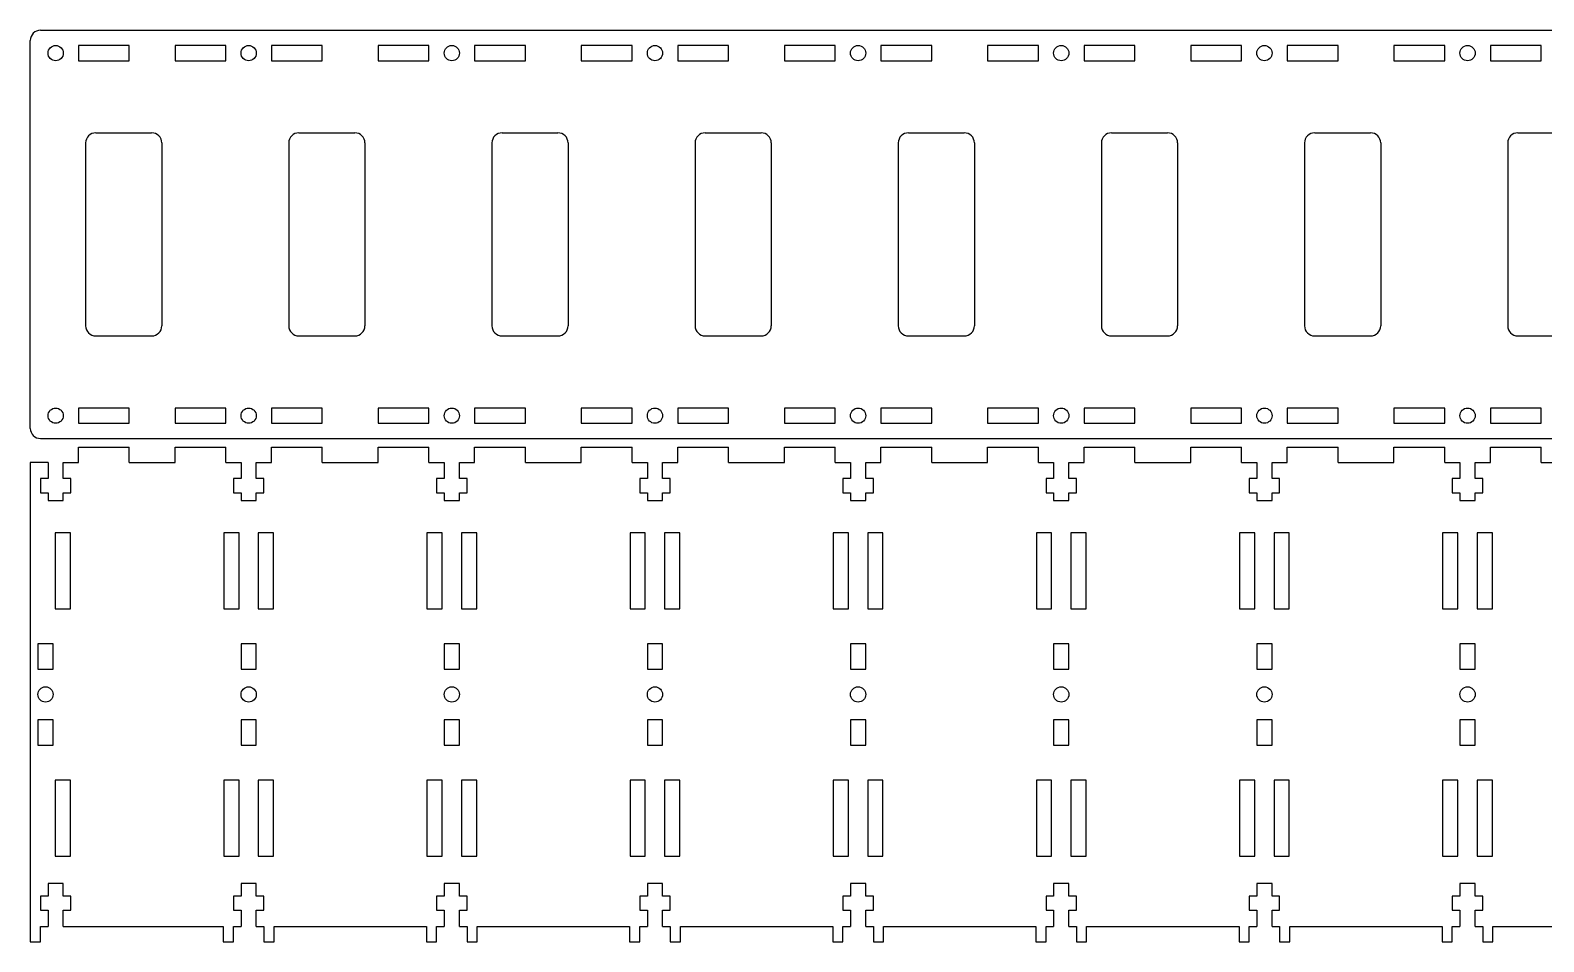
# Model space of a CAD drawing. Header units: millimetres. Extents: x 0 to 575, y 0 to 378.
# Drawn here: x 0 to 298, y 198.9 to 378.4 of the extents above; entities that cross this region are included whole.
import ezdxf

# ---------------------------------------------------------------- set-up
doc = ezdxf.new("R2010")
doc.units = ezdxf.units.MM
doc.layers.get('0').update_dxf_attribs({"color": 178, "true_color": 0x000000})
doc.layers.add('cutout', color=1, linetype='Continuous', true_color=0xff0000)

msp = doc.modelspace()

# ---------------------------------------------------------------- linework, layer by layer
for p, q in [((0, 300), (0, 376.4)), ((2, 378.4), (444, 378.4)), ((2, 298), (444, 298)), ((9.5, 293.3), (9.5, 296.3)), ((9.5, 296.3), (19.5, 296.3)), ((19.5, 293.3), (19.5, 296.3)), ((28.5, 296.3), (38.5, 296.3)), ((28.5, 293.3), (28.5, 296.3)), ((38.5, 293.3), (38.5, 296.3)), ((47.5, 293.3), (47.5, 296.3)), ((47.5, 296.3), (57.5, 296.3)), ((57.5, 293.3), (57.5, 296.3)), ((68.5, 296.3), (78.5, 296.3)), ((68.5, 293.3), (68.5, 296.3)), ((78.5, 293.3), (78.5, 296.3)), ((87.5, 293.3), (87.5, 296.3)), ((87.5, 296.3), (97.5, 296.3)), ((97.5, 293.3), (97.5, 296.3)), ((108.5, 296.3), (118.5, 296.3)), ((108.5, 293.3), (108.5, 296.3)), ((118.5, 293.3), (118.5, 296.3)), ((127.5, 293.3), (127.5, 296.3)), ((127.5, 296.3), (137.5, 296.3)), ((137.5, 293.3), (137.5, 296.3)), ((148.5, 296.3), (158.5, 296.3)), ((148.5, 293.3), (148.5, 296.3)), ((158.5, 293.3), (158.5, 296.3)), ((167.5, 293.3), (167.5, 296.3)), ((167.5, 296.3), (177.5, 296.3)), ((177.5, 293.3), (177.5, 296.3)), ((188.5, 296.3), (198.5, 296.3)), ((188.5, 293.3), (188.5, 296.3)), ((198.5, 293.3), (198.5, 296.3)), ((207.5, 293.3), (207.5, 296.3)), ((207.5, 296.3), (217.5, 296.3)), ((217.5, 293.3), (217.5, 296.3)), ((228.5, 296.3), (238.5, 296.3)), ((228.5, 293.3), (228.5, 296.3)), ((238.5, 293.3), (238.5, 296.3)), ((247.5, 293.3), (247.5, 296.3)), ((247.5, 296.3), (257.5, 296.3)), ((257.5, 293.3), (257.5, 296.3)), ((268.5, 296.3), (278.5, 296.3)), ((268.5, 293.3), (268.5, 296.3)), ((278.5, 293.3), (278.5, 296.3)), ((287.5, 293.3), (287.5, 296.3)), ((287.5, 296.3), (297.5, 296.3)), ((297.5, 293.3), (297.5, 296.3)), ((0, 293.3), (0, 198.9)), ((3.5, 293.3), (0, 293.3)), ((3.5, 293.3), (3.5, 290.1)), ((6.5, 290.1), (6.5, 293.3)), ((6.5, 293.3), (9.5, 293.3)), ((19.5, 293.3), (28.5, 293.3)), ((38.5, 293.3), (41.5, 293.3)), ((41.5, 293.3), (41.5, 290.1)), ((44.5, 290.1), (44.5, 293.3)), ((44.5, 293.3), (47.5, 293.3)), ((57.5, 293.3), (68.5, 293.3)), ((78.5, 293.3), (81.5, 293.3)), ((81.5, 293.3), (81.5, 290.1)), ((84.5, 290.1), (84.5, 293.3)), ((84.5, 293.3), (87.5, 293.3)), ((97.5, 293.3), (108.5, 293.3)), ((118.5, 293.3), (121.5, 293.3)), ((121.5, 293.3), (121.5, 290.1)), ((124.5, 290.1), (124.5, 293.3)), ((124.5, 293.3), (127.5, 293.3)), ((137.5, 293.3), (148.5, 293.3)), ((158.5, 293.3), (161.5, 293.3)), ((161.5, 293.3), (161.5, 290.1)), ((164.5, 290.1), (164.5, 293.3)), ((164.5, 293.3), (167.5, 293.3)), ((177.5, 293.3), (188.5, 293.3)), ((198.5, 293.3), (201.5, 293.3)), ((201.5, 293.3), (201.5, 290.1)), ((204.5, 290.1), (204.5, 293.3)), ((204.5, 293.3), (207.5, 293.3)), ((217.5, 293.3), (228.5, 293.3)), ((238.5, 293.3), (241.5, 293.3)), ((241.5, 293.3), (241.5, 290.1)), ((244.5, 290.1), (244.5, 293.3)), ((244.5, 293.3), (247.5, 293.3)), ((257.5, 293.3), (268.5, 293.3)), ((278.5, 293.3), (281.5, 293.3)), ((281.5, 293.3), (281.5, 290.1)), ((284.5, 290.1), (284.5, 293.3)), ((284.5, 293.3), (287.5, 293.3)), ((297.5, 293.3), (308.5, 293.3)), ((2, 290.1), (2, 287.3)), ((3.5, 290.1), (2, 290.1)), ((8, 290.1), (6.5, 290.1)), ((8, 287.3), (8, 290.1)), ((41.5, 290.1), (40, 290.1)), ((40, 290.1), (40, 287.3)), ((46, 290.1), (44.5, 290.1)), ((46, 287.3), (46, 290.1)), ((81.5, 290.1), (80, 290.1)), ((80, 290.1), (80, 287.3)), ((86, 290.1), (84.5, 290.1)), ((86, 287.3), (86, 290.1)), ((121.5, 290.1), (120, 290.1)), ((120, 290.1), (120, 287.3)), ((126, 290.1), (124.5, 290.1)), ((126, 287.3), (126, 290.1)), ((161.5, 290.1), (160, 290.1)), ((160, 290.1), (160, 287.3)), ((166, 290.1), (164.5, 290.1)), ((166, 287.3), (166, 290.1)), ((201.5, 290.1), (200, 290.1)), ((200, 290.1), (200, 287.3)), ((206, 290.1), (204.5, 290.1)), ((206, 287.3), (206, 290.1)), ((241.5, 290.1), (240, 290.1)), ((240, 290.1), (240, 287.3)), ((246, 290.1), (244.5, 290.1)), ((246, 287.3), (246, 290.1)), ((281.5, 290.1), (280, 290.1)), ((280, 290.1), (280, 287.3)), ((286, 290.1), (284.5, 290.1)), ((286, 287.3), (286, 290.1)), ((2, 287.3), (3.5, 287.3)), ((3.5, 287.3), (3.5, 285.8)), ((6.5, 285.8), (6.5, 287.3)), ((6.5, 287.3), (8, 287.3)), ((40, 287.3), (41.5, 287.3)), ((41.5, 287.3), (41.5, 285.8)), ((44.5, 287.3), (46, 287.3)), ((44.5, 285.8), (44.5, 287.3)), ((80, 287.3), (81.5, 287.3)), ((81.5, 287.3), (81.5, 285.8)), ((84.5, 287.3), (86, 287.3)), ((84.5, 285.8), (84.5, 287.3)), ((120, 287.3), (121.5, 287.3)), ((121.5, 287.3), (121.5, 285.8)), ((124.5, 287.3), (126, 287.3)), ((124.5, 285.8), (124.5, 287.3)), ((160, 287.3), (161.5, 287.3)), ((161.5, 287.3), (161.5, 285.8)), ((164.5, 287.3), (166, 287.3)), ((164.5, 285.8), (164.5, 287.3)), ((200, 287.3), (201.5, 287.3)), ((201.5, 287.3), (201.5, 285.8)), ((204.5, 287.3), (206, 287.3)), ((204.5, 285.8), (204.5, 287.3)), ((240, 287.3), (241.5, 287.3)), ((241.5, 287.3), (241.5, 285.8)), ((244.5, 287.3), (246, 287.3)), ((244.5, 285.8), (244.5, 287.3)), ((280, 287.3), (281.5, 287.3)), ((281.5, 287.3), (281.5, 285.8)), ((284.5, 287.3), (286, 287.3)), ((284.5, 285.8), (284.5, 287.3)), ((3.5, 285.8), (6.5, 285.8)), ((41.5, 285.8), (44.5, 285.8)), ((81.5, 285.8), (84.5, 285.8)), ((121.5, 285.8), (124.5, 285.8)), ((161.5, 285.8), (164.5, 285.8)), ((201.5, 285.8), (204.5, 285.8)), ((241.5, 285.8), (244.5, 285.8)), ((281.5, 285.8), (284.5, 285.8)), ((6.5, 210.4), (3.5, 210.4)), ((3.5, 210.4), (3.5, 207.9)), ((6.5, 207.9), (6.5, 210.4)), ((44.5, 210.4), (41.5, 210.4)), ((41.5, 210.4), (41.5, 207.9)), ((44.5, 207.9), (44.5, 210.4)), ((84.5, 210.4), (81.5, 210.4)), ((81.5, 210.4), (81.5, 207.9)), ((84.5, 207.9), (84.5, 210.4)), ((124.5, 210.4), (121.5, 210.4)), ((121.5, 210.4), (121.5, 207.9)), ((124.5, 207.9), (124.5, 210.4)), ((164.5, 210.4), (161.5, 210.4)), ((161.5, 210.4), (161.5, 207.9)), ((164.5, 207.9), (164.5, 210.4)), ((204.5, 210.4), (201.5, 210.4)), ((201.5, 210.4), (201.5, 207.9)), ((204.5, 207.9), (204.5, 210.4)), ((244.5, 210.4), (241.5, 210.4)), ((241.5, 210.4), (241.5, 207.9)), ((244.5, 207.9), (244.5, 210.4)), ((284.5, 210.4), (281.5, 210.4)), ((281.5, 210.4), (281.5, 207.9)), ((284.5, 207.9), (284.5, 210.4)), ((2, 207.9), (2, 205.1)), ((3.5, 207.9), (2, 207.9)), ((8, 207.9), (6.5, 207.9)), ((8, 205.1), (8, 207.9)), ((40, 207.9), (40, 205.1)), ((41.5, 207.9), (40, 207.9)), ((46, 207.9), (44.5, 207.9)), ((46, 205.1), (46, 207.9)), ((80, 207.9), (80, 205.1)), ((81.5, 207.9), (80, 207.9)), ((86, 207.9), (84.5, 207.9)), ((86, 205.1), (86, 207.9)), ((120, 207.9), (120, 205.1)), ((121.5, 207.9), (120, 207.9)), ((126, 207.9), (124.5, 207.9)), ((126, 205.1), (126, 207.9)), ((160, 207.9), (160, 205.1)), ((161.5, 207.9), (160, 207.9)), ((166, 207.9), (164.5, 207.9)), ((166, 205.1), (166, 207.9)), ((200, 207.9), (200, 205.1)), ((201.5, 207.9), (200, 207.9)), ((206, 207.9), (204.5, 207.9)), ((206, 205.1), (206, 207.9)), ((240, 207.9), (240, 205.1)), ((241.5, 207.9), (240, 207.9)), ((246, 207.9), (244.5, 207.9)), ((246, 205.1), (246, 207.9)), ((280, 207.9), (280, 205.1)), ((281.5, 207.9), (280, 207.9)), ((286, 207.9), (284.5, 207.9)), ((286, 205.1), (286, 207.9)), ((2, 205.1), (3.5, 205.1)), ((3.5, 205.1), (3.5, 201.9)), ((6.5, 201.9), (6.5, 205.1)), ((6.5, 205.1), (8, 205.1)), ((40, 205.1), (41.5, 205.1)), ((41.5, 205.1), (41.5, 201.9)), ((44.5, 205.1), (46, 205.1)), ((44.5, 201.9), (44.5, 205.1)), ((80, 205.1), (81.5, 205.1)), ((81.5, 205.1), (81.5, 201.9)), ((84.5, 205.1), (86, 205.1)), ((84.5, 201.9), (84.5, 205.1)), ((120, 205.1), (121.5, 205.1)), ((121.5, 205.1), (121.5, 201.9)), ((124.5, 205.1), (126, 205.1)), ((124.5, 201.9), (124.5, 205.1)), ((160, 205.1), (161.5, 205.1)), ((161.5, 205.1), (161.5, 201.9)), ((164.5, 205.1), (166, 205.1)), ((164.5, 201.9), (164.5, 205.1)), ((200, 205.1), (201.5, 205.1)), ((201.5, 205.1), (201.5, 201.9)), ((204.5, 205.1), (206, 205.1)), ((204.5, 201.9), (204.5, 205.1)), ((240, 205.1), (241.5, 205.1)), ((241.5, 205.1), (241.5, 201.9)), ((244.5, 205.1), (246, 205.1)), ((244.5, 201.9), (244.5, 205.1)), ((280, 205.1), (281.5, 205.1)), ((281.5, 205.1), (281.5, 201.9)), ((284.5, 205.1), (286, 205.1)), ((284.5, 201.9), (284.5, 205.1)), ((2, 198.9), (2, 201.9)), ((2, 201.9), (3.5, 201.9)), ((6.5, 201.9), (38, 201.9)), ((38, 201.9), (38, 198.9)), ((40, 198.9), (40, 201.9)), ((40, 201.9), (41.5, 201.9)), ((44.5, 201.9), (46, 201.9)), ((46, 201.9), (46, 198.9)), ((48, 198.9), (48, 201.9)), ((48, 201.9), (78, 201.9)), ((78, 201.9), (78, 198.9)), ((80, 198.9), (80, 201.9)), ((80, 201.9), (81.5, 201.9)), ((84.5, 201.9), (86, 201.9)), ((86, 201.9), (86, 198.9)), ((88, 198.9), (88, 201.9)), ((88, 201.9), (118, 201.9)), ((118, 201.9), (118, 198.9)), ((120, 198.9), (120, 201.9)), ((120, 201.9), (121.5, 201.9)), ((124.5, 201.9), (126, 201.9)), ((126, 201.9), (126, 198.9)), ((128, 198.9), (128, 201.9)), ((128, 201.9), (158, 201.9)), ((158, 201.9), (158, 198.9)), ((160, 198.9), (160, 201.9)), ((160, 201.9), (161.5, 201.9)), ((164.5, 201.9), (166, 201.9)), ((166, 201.9), (166, 198.9)), ((168, 198.9), (168, 201.9)), ((168, 201.9), (198, 201.9)), ((198, 201.9), (198, 198.9)), ((200, 198.9), (200, 201.9)), ((200, 201.9), (201.5, 201.9)), ((204.5, 201.9), (206, 201.9)), ((206, 201.9), (206, 198.9)), ((208, 198.9), (208, 201.9)), ((208, 201.9), (238, 201.9)), ((238, 201.9), (238, 198.9)), ((240, 198.9), (240, 201.9)), ((240, 201.9), (241.5, 201.9)), ((244.5, 201.9), (246, 201.9)), ((246, 201.9), (246, 198.9)), ((248, 198.9), (248, 201.9)), ((248, 201.9), (278, 201.9)), ((278, 201.9), (278, 198.9)), ((280, 198.9), (280, 201.9)), ((280, 201.9), (281.5, 201.9)), ((284.5, 201.9), (286, 201.9)), ((286, 201.9), (286, 198.9)), ((288, 198.9), (288, 201.9)), ((288, 201.9), (318, 201.9)), ((0, 198.9), (2, 198.9)), ((38, 198.9), (40, 198.9)), ((46, 198.9), (48, 198.9)), ((78, 198.9), (80, 198.9)), ((86, 198.9), (88, 198.9)), ((118, 198.9), (120, 198.9)), ((126, 198.9), (128, 198.9)), ((158, 198.9), (160, 198.9)), ((166, 198.9), (168, 198.9)), ((198, 198.9), (200, 198.9)), ((206, 198.9), (208, 198.9)), ((238, 198.9), (240, 198.9)), ((246, 198.9), (248, 198.9)), ((278, 198.9), (280, 198.9)), ((286, 198.9), (288, 198.9))]:
    msp.add_line(p, q)
for centre, start, end in [((2, 376.4), 90, 180), ((2, 300), 180, 270)]:
    msp.add_arc(centre, 2, start, end)
at = {"layer": 'cutout'}
for p, q in [((19.5, 375.4), (9.5, 375.4)), ((9.5, 375.4), (9.5, 372.4)), ((19.5, 372.4), (19.5, 375.4)), ((38.5, 375.4), (28.5, 375.4)), ((28.5, 375.4), (28.5, 372.4)), ((38.5, 372.4), (38.5, 375.4)), ((57.5, 375.4), (47.5, 375.4)), ((47.5, 375.4), (47.5, 372.4)), ((57.5, 372.4), (57.5, 375.4)), ((78.5, 375.4), (68.5, 375.4)), ((68.5, 375.4), (68.5, 372.4)), ((78.5, 372.4), (78.5, 375.4)), ((97.5, 375.4), (87.5, 375.4)), ((87.5, 375.4), (87.5, 372.4)), ((97.5, 372.4), (97.5, 375.4)), ((118.5, 375.4), (108.5, 375.4)), ((108.5, 375.4), (108.5, 372.4)), ((118.5, 372.4), (118.5, 375.4)), ((137.5, 375.4), (127.5, 375.4)), ((127.5, 375.4), (127.5, 372.4)), ((137.5, 372.4), (137.5, 375.4)), ((158.5, 375.4), (148.5, 375.4)), ((148.5, 375.4), (148.5, 372.4)), ((158.5, 372.4), (158.5, 375.4)), ((177.5, 375.4), (167.5, 375.4)), ((167.5, 375.4), (167.5, 372.4)), ((177.5, 372.4), (177.5, 375.4)), ((198.5, 375.4), (188.5, 375.4)), ((188.5, 375.4), (188.5, 372.4)), ((198.5, 372.4), (198.5, 375.4)), ((217.5, 375.4), (207.5, 375.4)), ((207.5, 375.4), (207.5, 372.4)), ((217.5, 372.4), (217.5, 375.4)), ((238.5, 375.4), (228.5, 375.4)), ((228.5, 375.4), (228.5, 372.4)), ((238.5, 372.4), (238.5, 375.4)), ((257.5, 375.4), (247.5, 375.4)), ((247.5, 375.4), (247.5, 372.4)), ((257.5, 372.4), (257.5, 375.4)), ((278.5, 375.4), (268.5, 375.4)), ((268.5, 375.4), (268.5, 372.4)), ((278.5, 372.4), (278.5, 375.4)), ((297.5, 375.4), (287.5, 375.4)), ((287.5, 375.4), (287.5, 372.4)), ((297.5, 372.4), (297.5, 375.4)), ((9.5, 372.4), (19.5, 372.4)), ((28.5, 372.4), (38.5, 372.4)), ((47.5, 372.4), (57.5, 372.4)), ((68.5, 372.4), (78.5, 372.4)), ((87.5, 372.4), (97.5, 372.4)), ((108.5, 372.4), (118.5, 372.4)), ((127.5, 372.4), (137.5, 372.4)), ((148.5, 372.4), (158.5, 372.4)), ((167.5, 372.4), (177.5, 372.4)), ((188.5, 372.4), (198.5, 372.4)), ((207.5, 372.4), (217.5, 372.4)), ((228.5, 372.4), (238.5, 372.4)), ((247.5, 372.4), (257.5, 372.4)), ((268.5, 372.4), (278.5, 372.4)), ((287.5, 372.4), (297.5, 372.4)), ((12.9, 358.2), (23.9, 358.2)), ((52.9, 358.2), (63.9, 358.2)), ((92.9, 358.2), (103.9, 358.2)), ((132.9, 358.2), (143.9, 358.2)), ((172.9, 358.2), (183.9, 358.2)), ((212.9, 358.2), (223.9, 358.2)), ((252.9, 358.2), (263.9, 358.2)), ((292.9, 358.2), (303.9, 358.2)), ((10.9, 356.2), (10.9, 320.2)), ((25.9, 356.2), (25.9, 320.2)), ((50.9, 356.2), (50.9, 320.2)), ((65.9, 356.2), (65.9, 320.2)), ((90.9, 356.2), (90.9, 320.2)), ((105.9, 356.2), (105.9, 320.2)), ((130.9, 356.2), (130.9, 320.2)), ((145.9, 356.2), (145.9, 320.2)), ((170.9, 356.2), (170.9, 320.2)), ((185.9, 356.2), (185.9, 320.2)), ((210.9, 356.2), (210.9, 320.2)), ((225.9, 356.2), (225.9, 320.2)), ((250.9, 356.2), (250.9, 320.2)), ((265.9, 356.2), (265.9, 320.2)), ((290.9, 356.2), (290.9, 320.2)), ((12.9, 318.2), (23.9, 318.2)), ((52.9, 318.2), (63.9, 318.2)), ((92.9, 318.2), (103.9, 318.2)), ((132.9, 318.2), (143.9, 318.2)), ((172.9, 318.2), (183.9, 318.2)), ((212.9, 318.2), (223.9, 318.2)), ((252.9, 318.2), (263.9, 318.2)), ((292.9, 318.2), (303.9, 318.2)), ((19.5, 304), (9.5, 304)), ((9.5, 304), (9.5, 301)), ((19.5, 301), (19.5, 304)), ((38.5, 304), (28.5, 304)), ((28.5, 304), (28.5, 301)), ((38.5, 301), (38.5, 304)), ((57.5, 304), (47.5, 304)), ((47.5, 304), (47.5, 301)), ((57.5, 301), (57.5, 304)), ((78.5, 304), (68.5, 304)), ((68.5, 304), (68.5, 301)), ((78.5, 301), (78.5, 304)), ((97.5, 304), (87.5, 304)), ((87.5, 304), (87.5, 301)), ((97.5, 301), (97.5, 304)), ((118.5, 304), (108.5, 304)), ((108.5, 304), (108.5, 301)), ((118.5, 301), (118.5, 304)), ((137.5, 304), (127.5, 304)), ((127.5, 304), (127.5, 301)), ((137.5, 301), (137.5, 304)), ((158.5, 304), (148.5, 304)), ((148.5, 304), (148.5, 301)), ((158.5, 301), (158.5, 304)), ((177.5, 304), (167.5, 304)), ((167.5, 304), (167.5, 301)), ((177.5, 301), (177.5, 304)), ((198.5, 304), (188.5, 304)), ((188.5, 304), (188.5, 301)), ((198.5, 301), (198.5, 304)), ((217.5, 304), (207.5, 304)), ((207.5, 304), (207.5, 301)), ((217.5, 301), (217.5, 304)), ((238.5, 304), (228.5, 304)), ((228.5, 304), (228.5, 301)), ((238.5, 301), (238.5, 304)), ((257.5, 304), (247.5, 304)), ((247.5, 304), (247.5, 301)), ((257.5, 301), (257.5, 304)), ((278.5, 304), (268.5, 304)), ((268.5, 304), (268.5, 301)), ((278.5, 301), (278.5, 304)), ((297.5, 304), (287.5, 304)), ((287.5, 304), (287.5, 301)), ((297.5, 301), (297.5, 304)), ((9.5, 301), (19.5, 301)), ((28.5, 301), (38.5, 301)), ((47.5, 301), (57.5, 301)), ((68.5, 301), (78.5, 301)), ((87.5, 301), (97.5, 301)), ((108.5, 301), (118.5, 301)), ((127.5, 301), (137.5, 301)), ((148.5, 301), (158.5, 301)), ((167.5, 301), (177.5, 301)), ((188.5, 301), (198.5, 301)), ((207.5, 301), (217.5, 301)), ((228.5, 301), (238.5, 301)), ((247.5, 301), (257.5, 301)), ((268.5, 301), (278.5, 301)), ((287.5, 301), (297.5, 301)), ((7.9, 279.45), (4.9, 279.45)), ((4.9, 279.45), (4.9, 264.45)), ((7.9, 264.45), (7.9, 279.45)), ((41.1, 279.45), (38.1, 279.45)), ((38.1, 279.45), (38.1, 264.45)), ((41.1, 264.45), (41.1, 279.45)), ((47.9, 279.45), (44.9, 279.45)), ((44.9, 279.45), (44.9, 264.45)), ((47.9, 264.45), (47.9, 279.45)), ((81.1, 279.45), (78.1, 279.45)), ((78.1, 279.45), (78.1, 264.45)), ((81.1, 264.45), (81.1, 279.45)), ((87.9, 279.45), (84.9, 279.45)), ((84.9, 279.45), (84.9, 264.45)), ((87.9, 264.45), (87.9, 279.45)), ((121.1, 279.45), (118.1, 279.45)), ((118.1, 279.45), (118.1, 264.45)), ((121.1, 264.45), (121.1, 279.45)), ((127.9, 279.45), (124.9, 279.45)), ((124.9, 279.45), (124.9, 264.45)), ((127.9, 264.45), (127.9, 279.45)), ((161.1, 279.45), (158.1, 279.45)), ((158.1, 279.45), (158.1, 264.45)), ((161.1, 264.45), (161.1, 279.45)), ((167.9, 279.45), (164.9, 279.45)), ((164.9, 279.45), (164.9, 264.45)), ((167.9, 264.45), (167.9, 279.45)), ((201.1, 279.45), (198.1, 279.45)), ((198.1, 279.45), (198.1, 264.45)), ((201.1, 264.45), (201.1, 279.45)), ((207.9, 279.45), (204.9, 279.45)), ((204.9, 279.45), (204.9, 264.45)), ((207.9, 264.45), (207.9, 279.45)), ((241.1, 279.45), (238.1, 279.45)), ((238.1, 279.45), (238.1, 264.45)), ((241.1, 264.45), (241.1, 279.45)), ((247.9, 279.45), (244.9, 279.45)), ((244.9, 279.45), (244.9, 264.45)), ((247.9, 264.45), (247.9, 279.45)), ((281.1, 279.45), (278.1, 279.45)), ((278.1, 279.45), (278.1, 264.45)), ((281.1, 264.45), (281.1, 279.45)), ((287.9, 279.45), (284.9, 279.45)), ((284.9, 279.45), (284.9, 264.45)), ((287.9, 264.45), (287.9, 279.45)), ((4.9, 264.45), (7.9, 264.45)), ((38.1, 264.45), (41.1, 264.45)), ((44.9, 264.45), (47.9, 264.45)), ((78.1, 264.45), (81.1, 264.45)), ((84.9, 264.45), (87.9, 264.45)), ((118.1, 264.45), (121.1, 264.45)), ((124.9, 264.45), (127.9, 264.45)), ((158.1, 264.45), (161.1, 264.45)), ((164.9, 264.45), (167.9, 264.45)), ((198.1, 264.45), (201.1, 264.45)), ((204.9, 264.45), (207.9, 264.45)), ((238.1, 264.45), (241.1, 264.45)), ((244.9, 264.45), (247.9, 264.45)), ((278.1, 264.45), (281.1, 264.45)), ((284.9, 264.45), (287.9, 264.45)), ((4.5, 257.6), (1.5, 257.6)), ((1.5, 257.6), (1.5, 252.6)), ((4.5, 252.6), (4.5, 257.6)), ((44.5, 257.6), (41.5, 257.6)), ((41.5, 257.6), (41.5, 252.6)), ((44.5, 252.6), (44.5, 257.6)), ((84.5, 257.6), (81.5, 257.6)), ((81.5, 257.6), (81.5, 252.6)), ((84.5, 252.6), (84.5, 257.6)), ((124.5, 257.6), (121.5, 257.6)), ((121.5, 257.6), (121.5, 252.6)), ((124.5, 252.6), (124.5, 257.6)), ((164.5, 257.6), (161.5, 257.6)), ((161.5, 257.6), (161.5, 252.6)), ((164.5, 252.6), (164.5, 257.6)), ((204.5, 257.6), (201.5, 257.6)), ((201.5, 257.6), (201.5, 252.6)), ((204.5, 252.6), (204.5, 257.6)), ((244.5, 257.6), (241.5, 257.6)), ((241.5, 257.6), (241.5, 252.6)), ((244.5, 252.6), (244.5, 257.6)), ((284.5, 257.6), (281.5, 257.6)), ((281.5, 257.6), (281.5, 252.6)), ((284.5, 252.6), (284.5, 257.6)), ((1.5, 252.6), (4.5, 252.6)), ((41.5, 252.6), (44.5, 252.6)), ((81.5, 252.6), (84.5, 252.6)), ((121.5, 252.6), (124.5, 252.6)), ((161.5, 252.6), (164.5, 252.6)), ((201.5, 252.6), (204.5, 252.6)), ((241.5, 252.6), (244.5, 252.6)), ((281.5, 252.6), (284.5, 252.6)), ((4.5, 242.6), (1.5, 242.6)), ((1.5, 242.6), (1.5, 237.6)), ((4.5, 237.6), (4.5, 242.6)), ((44.5, 242.6), (41.5, 242.6)), ((41.5, 242.6), (41.5, 237.6)), ((44.5, 237.6), (44.5, 242.6)), ((84.5, 242.6), (81.5, 242.6)), ((81.5, 242.6), (81.5, 237.6)), ((84.5, 237.6), (84.5, 242.6)), ((124.5, 242.6), (121.5, 242.6)), ((121.5, 242.6), (121.5, 237.6)), ((124.5, 237.6), (124.5, 242.6)), ((164.5, 242.6), (161.5, 242.6)), ((161.5, 242.6), (161.5, 237.6)), ((164.5, 237.6), (164.5, 242.6)), ((204.5, 242.6), (201.5, 242.6)), ((201.5, 242.6), (201.5, 237.6)), ((204.5, 237.6), (204.5, 242.6)), ((244.5, 242.6), (241.5, 242.6)), ((241.5, 242.6), (241.5, 237.6)), ((244.5, 237.6), (244.5, 242.6)), ((284.5, 242.6), (281.5, 242.6)), ((281.5, 242.6), (281.5, 237.6)), ((284.5, 237.6), (284.5, 242.6)), ((1.5, 237.6), (4.5, 237.6)), ((41.5, 237.6), (44.5, 237.6)), ((81.5, 237.6), (84.5, 237.6)), ((121.5, 237.6), (124.5, 237.6)), ((161.5, 237.6), (164.5, 237.6)), ((201.5, 237.6), (204.5, 237.6)), ((241.5, 237.6), (244.5, 237.6)), ((281.5, 237.6), (284.5, 237.6)), ((7.9, 230.75), (4.9, 230.75)), ((4.9, 230.75), (4.9, 215.75)), ((7.9, 215.75), (7.9, 230.75)), ((41.1, 230.75), (38.1, 230.75)), ((38.1, 230.75), (38.1, 215.75)), ((41.1, 215.75), (41.1, 230.75)), ((47.9, 230.75), (44.9, 230.75)), ((44.9, 230.75), (44.9, 215.75)), ((47.9, 215.75), (47.9, 230.75)), ((81.1, 230.75), (78.1, 230.75)), ((78.1, 230.75), (78.1, 215.75)), ((81.1, 215.75), (81.1, 230.75)), ((87.9, 230.75), (84.9, 230.75)), ((84.9, 230.75), (84.9, 215.75)), ((87.9, 215.75), (87.9, 230.75)), ((121.1, 230.75), (118.1, 230.75)), ((118.1, 230.75), (118.1, 215.75)), ((121.1, 215.75), (121.1, 230.75)), ((127.9, 230.75), (124.9, 230.75)), ((124.9, 230.75), (124.9, 215.75)), ((127.9, 215.75), (127.9, 230.75)), ((161.1, 230.75), (158.1, 230.75)), ((158.1, 230.75), (158.1, 215.75)), ((161.1, 215.75), (161.1, 230.75)), ((167.9, 230.75), (164.9, 230.75)), ((164.9, 230.75), (164.9, 215.75)), ((167.9, 215.75), (167.9, 230.75)), ((201.1, 230.75), (198.1, 230.75)), ((198.1, 230.75), (198.1, 215.75)), ((201.1, 215.75), (201.1, 230.75)), ((207.9, 230.75), (204.9, 230.75)), ((204.9, 230.75), (204.9, 215.75)), ((207.9, 215.75), (207.9, 230.75)), ((241.1, 230.75), (238.1, 230.75)), ((238.1, 230.75), (238.1, 215.75)), ((241.1, 215.75), (241.1, 230.75)), ((247.9, 230.75), (244.9, 230.75)), ((244.9, 230.75), (244.9, 215.75)), ((247.9, 215.75), (247.9, 230.75)), ((281.1, 230.75), (278.1, 230.75)), ((278.1, 230.75), (278.1, 215.75)), ((281.1, 215.75), (281.1, 230.75)), ((287.9, 230.75), (284.9, 230.75)), ((284.9, 230.75), (284.9, 215.75)), ((287.9, 215.75), (287.9, 230.75)), ((4.9, 215.75), (7.9, 215.75)), ((38.1, 215.75), (41.1, 215.75)), ((44.9, 215.75), (47.9, 215.75)), ((78.1, 215.75), (81.1, 215.75)), ((84.9, 215.75), (87.9, 215.75)), ((118.1, 215.75), (121.1, 215.75)), ((124.9, 215.75), (127.9, 215.75)), ((158.1, 215.75), (161.1, 215.75)), ((164.9, 215.75), (167.9, 215.75)), ((198.1, 215.75), (201.1, 215.75)), ((204.9, 215.75), (207.9, 215.75)), ((238.1, 215.75), (241.1, 215.75)), ((244.9, 215.75), (247.9, 215.75)), ((278.1, 215.75), (281.1, 215.75)), ((284.9, 215.75), (287.9, 215.75))]:
    msp.add_line(p, q, dxfattribs=at)
for centre in [(5, 373.9), (43, 373.9), (83, 373.9), (123, 373.9), (163, 373.9), (203, 373.9), (243, 373.9), (283, 373.9), (5, 302.5), (43, 302.5), (83, 302.5), (123, 302.5), (163, 302.5), (203, 302.5), (243, 302.5), (283, 302.5), (3, 247.6), (43, 247.6), (83, 247.6), (123, 247.6), (163, 247.6), (203, 247.6), (243, 247.6), (283, 247.6)]:
    msp.add_circle(centre, 1.5, dxfattribs=at)
for centre, start, end in [((12.9, 356.2), 90, 180), ((23.9, 356.2), 0, 90), ((52.9, 356.2), 90, 180), ((63.9, 356.2), 0, 90), ((92.9, 356.2), 90, 180), ((103.9, 356.2), 0, 90), ((132.9, 356.2), 90, 180), ((143.9, 356.2), 0, 90), ((172.9, 356.2), 90, 180), ((183.9, 356.2), 0, 90), ((212.9, 356.2), 90, 180), ((223.9, 356.2), 0, 90), ((252.9, 356.2), 90, 180), ((263.9, 356.2), 0, 90), ((292.9, 356.2), 90, 180), ((12.9, 320.2), 180, 270), ((23.9, 320.2), 270, 0), ((52.9, 320.2), 180, 270), ((63.9, 320.2), 270, 0), ((92.9, 320.2), 180, 270), ((103.9, 320.2), 270, 0), ((132.9, 320.2), 180, 270), ((143.9, 320.2), 270, 0), ((172.9, 320.2), 180, 270), ((183.9, 320.2), 270, 0), ((212.9, 320.2), 180, 270), ((223.9, 320.2), 270, 0), ((252.9, 320.2), 180, 270), ((263.9, 320.2), 270, 0), ((292.9, 320.2), 180, 270)]:
    msp.add_arc(centre, 2, start, end, dxfattribs=at)

doc.saveas('drawing.dxf')
